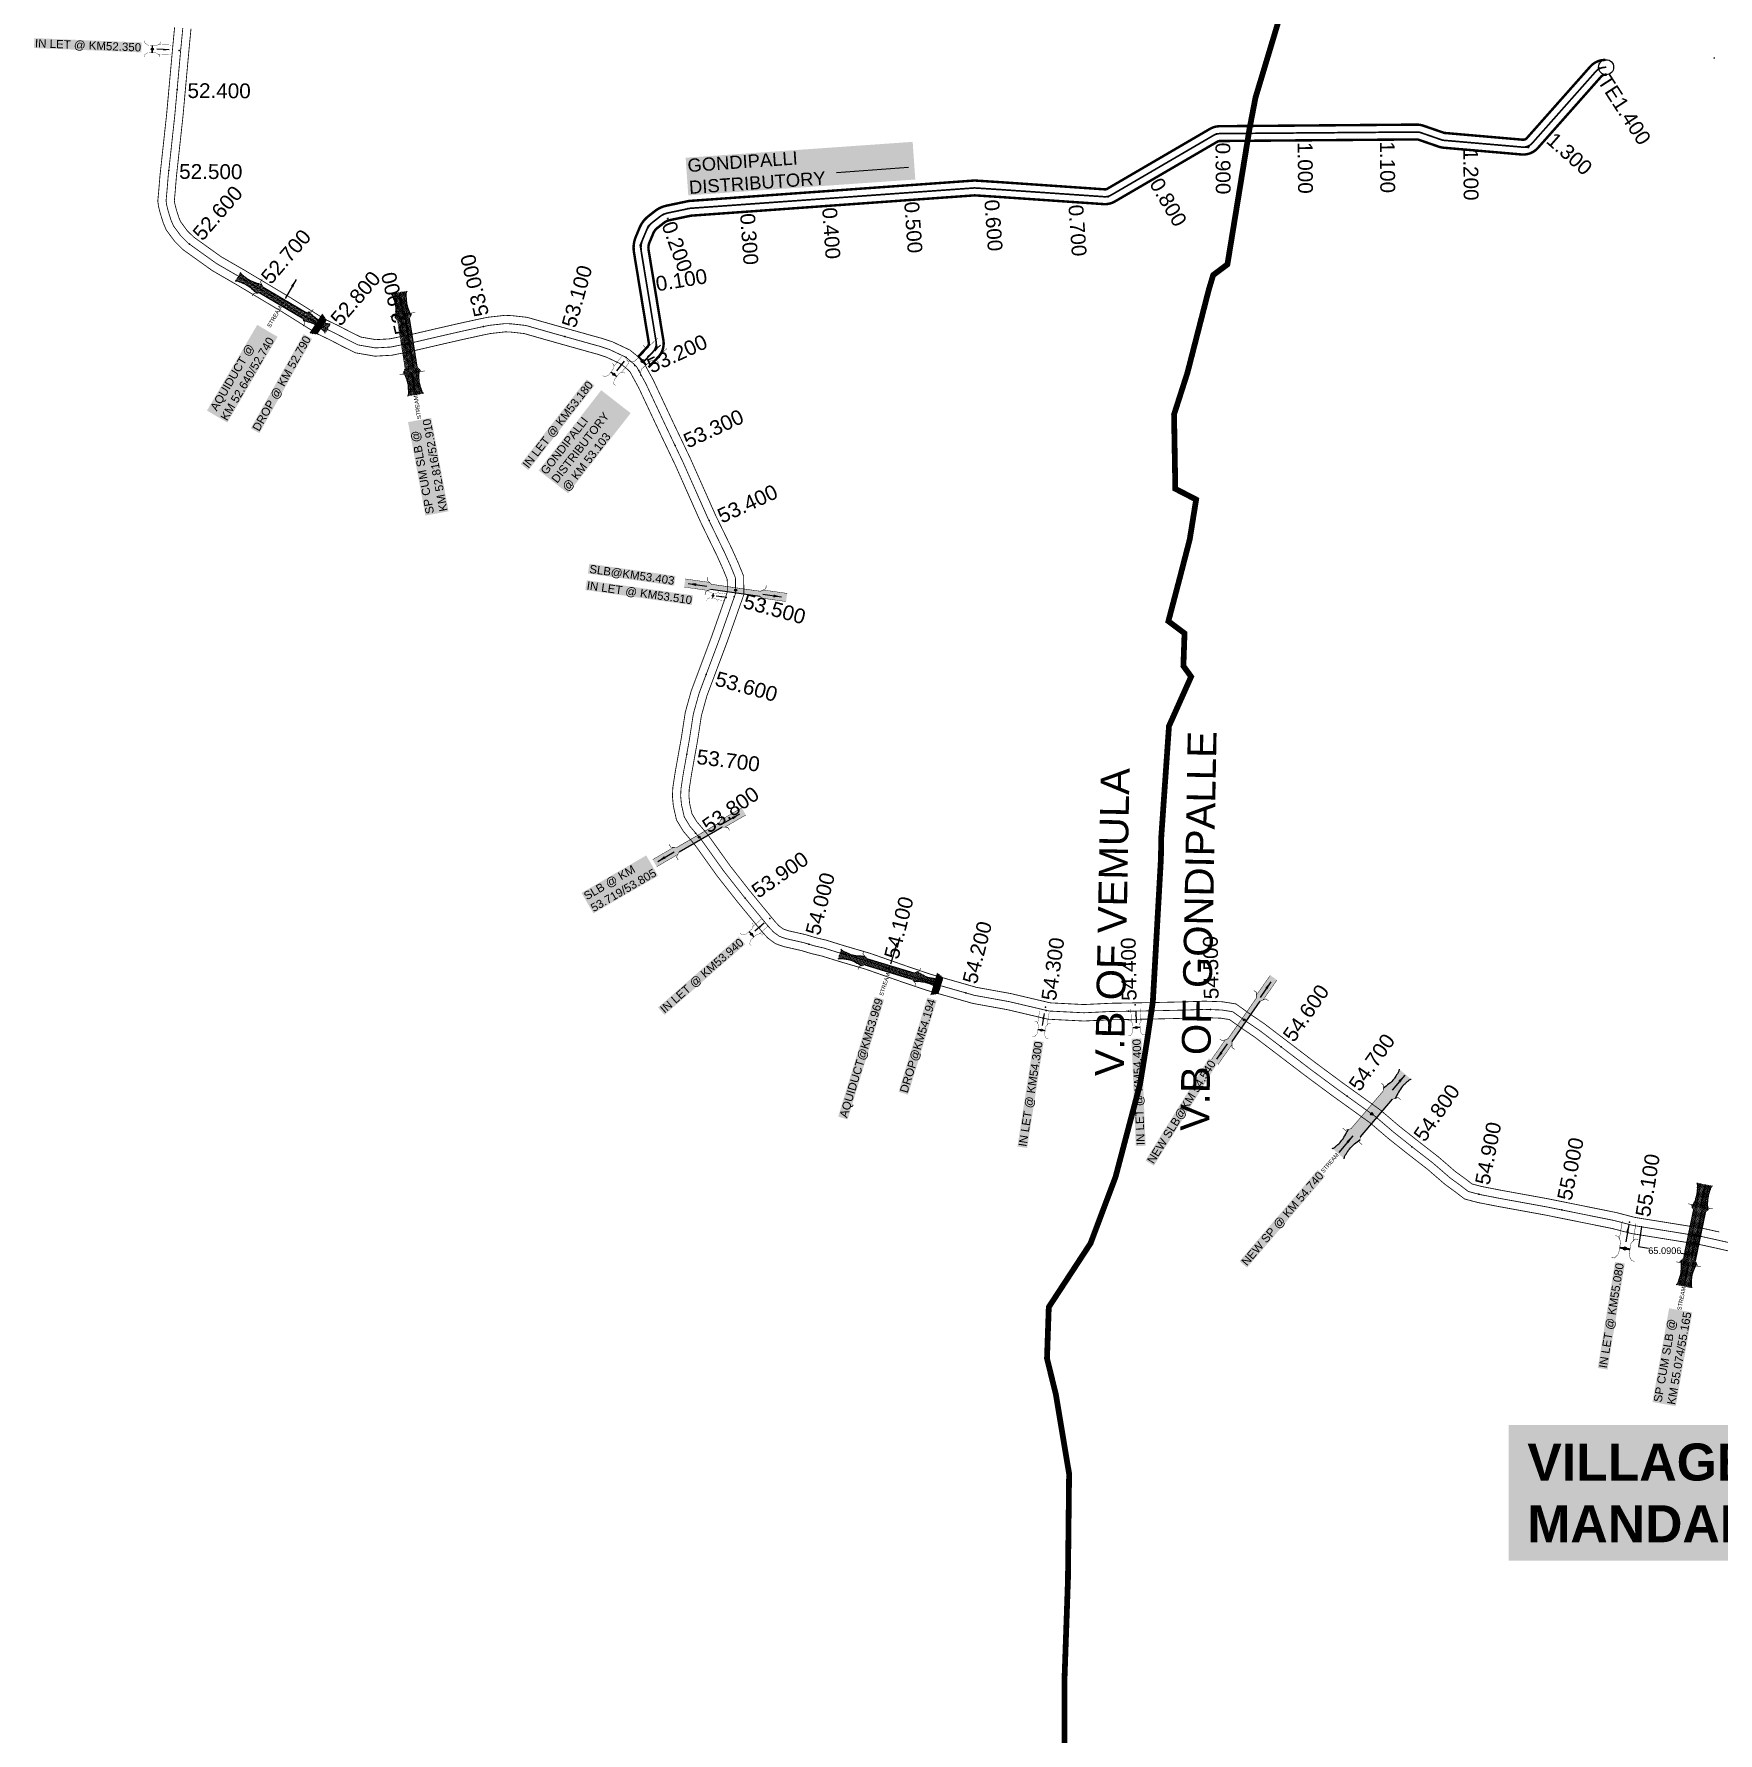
# Model space of a CAD drawing. Header units: inches. Extents: x 174104 to 230935, y 1583276 to 1631460.
# Drawn here: x 211073 to 213120, y 1589828 to 1591893 of the extents above; entities that cross this region are included whole.
import ezdxf
from ezdxf.enums import TextEntityAlignment as Align

# ---------------------------------------------------------------- set-up
doc = ezdxf.new("R2010")
doc.units = ezdxf.units.IN
doc.header["$LTSCALE"] = 15
doc.header["$MEASUREMENT"] = 0
doc.linetypes.add('ACAD_ISO02W100', pattern=[15, 12, -3])
doc.linetypes.add('HIDDEN2', pattern=[0.1875, 0.125, -0.0625])
for name, color, linetype in [('BLOCK', 72, 'Continuous'), ('CANAL1', 7, 'Continuous'), ('CSMark', 72, 'Continuous'), ('PAPER SIZE', 5, 'Continuous'), ('STRUCTURE', 5, 'Continuous'), ('TEXT', 1, 'Continuous'), ('text2', 7, 'Continuous'), ('VB', 72, 'Continuous'), ('VILLAGE BOUNDRY', 5, 'Continuous')]:
    doc.layers.add(name, color=color, linetype=linetype)
doc.styles.add('FONT1', font='Arial')
doc.styles.get("Standard").update_dxf_attribs({"font": 'arial.ttf'})
doc.dimstyles.get("Standard").update_dxf_attribs({"dimtxt": 0.18, "dimasz": 0.18, "dimexe": 0.18, "dimexo": 0.0625, "dimgap": 0.09, "dimtad": 0, "dimtih": 1, "dimtoh": 1, "dimdec": 4, "dimzin": 0, "dimdsep": 46, "dimtxsty": 'Standard', "dimcen": 0.09, "dimadec": 0, "dimazin": 0, "dimtfac": 1, "dimtdec": 4, "dimtofl": 0, "dimtmove": 0, "dimatfit": 3, "dimfxl": 1, "dimtolj": 1, "dimtzin": 0, "dimarcsym": 0})

# ---------------------------------------------------------------- blocks, each defined once
blk = doc.blocks.new('DROP')
h = blk.add_hatch()
h.set_pattern_fill('ANSI31', color=1, scale=10, angle=45)
h.set_pattern_definition([(90, (-324.4107, -25.7687), (-1.25, 0), [])])
h.paths.add_polyline_path([(-9.9, -4.3), (-13.8, 4.1), (13.8, 4.1), (10.2, -4.3)])
at = {"layer": 'STRUCTURE', "color": 5, "const_width": 0.49}
blk.add_lwpolyline([(-9.9, -4.3), (-13.8, 4.1), (13.8, 4.1), (10.2, -4.3), (-9.9, -4.3)], dxfattribs=at)
at = {"layer": 'STRUCTURE', "color": 5}
blk.add_circle((0, 0), 1.33, dxfattribs=at)
blk = doc.blocks.new('*D16')
at = {"layer": 'Defpoints', "color": 0, "linetype": 'Continuous', "transparency": 16777216}
for p in [(213026.7, 1590443.2), (213090.9, 1590432.8), (213087.1, 1590408.9)]:
    blk.add_point(p, dxfattribs=at)
at = {"layer": 'text2', "color": 0, "linetype": 'Continuous', "lineweight": -2, "transparency": 16777216}
for p, q in [((213026.7, 1590443.1), (213022.8, 1590419.1)), ((213090.9, 1590432.8), (213087.1, 1590408.7)), ((213023, 1590419.2), (213035.1, 1590417.3)), ((213086.9, 1590408.9), (213074.8, 1590410.9))]:
    blk.add_line(p, q, dxfattribs=at)
at = {"layer": 'text2', "color": 0, "linetype": 'Continuous', "transparency": 16777216}
for points in [[(213023, 1590419.2), (213023, 1590419.2), (213022.8, 1590419.2)], [(213086.9, 1590409), (213086.9, 1590408.9), (213087.1, 1590408.9)]]:
    blk.add_solid(points, dxfattribs=at)
at = {"layer": 'text2', "color": 0, "linetype": 'Continuous', "transparency": 16777216, "insert": (213055, 1590414.1), "char_height": 8, "attachment_point": 5}
blk.add_mtext('\\A1;65.0906', dxfattribs=at)
blk = doc.blocks.new('CIRCLE-BOX')
for p, q in [((-0.5, 0), (0.5, 0)), ((0, 0.5), (0, -0.5))]:
    blk.add_line(p, q)
blk.add_circle((0, 0), 0.2)
blk = doc.blocks.new('OT')
at = {"layer": 'STRUCTURE', "color": 190}
for points, const_width in [([(769775.2, 1706601.8), (769775.2, 1706597.8), (769769.2, 1706593.8), (769761.8, 1706593.8), (769754.4, 1706593.8), (769748.4, 1706597.8), (769748.4, 1706601.8)], 0.5), ([(769751.4, 1706595.8), (769729.4, 1706595.8)], 0.5), ([(769751.4, 1706579), (769729.4, 1706579)], 0.5), ([(769748.4, 1706573), (769748.4, 1706577), (769754.4, 1706581), (769761.8, 1706581), (769761.8, 1706581), (769761.8, 1706581), (769769.2, 1706581), (769775.2, 1706577), (769775.2, 1706573)], 0.5), ([(769761.8, 1706593.8), (769761.8, 1706581)], 2.5)]:
    blk.add_lwpolyline(points, dxfattribs=dict(at, const_width=const_width))
at = {"layer": 'STRUCTURE', "color": 0}
blk.add_circle((769761.8, 1706587.4), 1.87, dxfattribs=at)
blk.add_leader([(769732.6, 1706587.4), (769753.8, 1706587.4)], dimstyle='Standard', override={"dimasz": 10, "dimgap": 0.09, "dimtad": 0}, dxfattribs=at)
blk = doc.blocks.new('AQUEDUCT')
at = {"layer": 'STRUCTURE'}
h = blk.add_hatch(dxfattribs=at)
h.set_pattern_fill('DASH', color=256, scale=8, angle=-90, style=0)
h.set_pattern_definition([(270, (-1706662.7411, 769762.6106), (1, -1), [1, -1])])
edge = h.paths.add_edge_path()
edge.add_spline(control_points=[(6.5, -63.1), (6.2, -62.6), (5.2, -61.2), (4.6, -58.3), (4.1, -54.4), (3.3, -48.8), (4.1, -41.4), (5.4, -35.8), (6, -33)], knot_values=[0, 0, 0, 0, 1.613557, 5.24513, 8.624976, 13.470124, 22.190216, 30.746377, 30.746377, 30.746377, 30.746377], degree=3, periodic=0)
edge.add_line((6, -33), (4, -30))
edge.add_line((4, -30), (4, 30))
edge.add_line((4, 30), (6, 33))
edge.add_spline(control_points=[(6, 33), (5.3, 35.8), (3.9, 41.3), (2.8, 48.7), (3.5, 54.4), (3.9, 58.3), (4.4, 61.2), (5.4, 62.6), (5.7, 63.1)], knot_values=[0, 0, 0, 0, 8.556161, 17.276253, 22.121402, 25.501247, 29.13282, 30.746377, 30.746377, 30.746377, 30.746377], degree=3, periodic=0)
edge.add_line((5.7, 63.1), (-6.5, 63.1))
edge.add_spline(control_points=[(-6.5, 63.1), (-6.2, 62.6), (-5.2, 61.2), (-4.6, 58.3), (-4.1, 54.4), (-3.3, 48.8), (-4.1, 41.4), (-5.4, 35.8), (-6, 33)], knot_values=[0, 0, 0, 0, 1.613557, 5.24513, 8.624976, 13.470124, 22.190216, 30.746377, 30.746377, 30.746377, 30.746377], degree=3, periodic=0)
edge.add_line((-6, 33), (-4, 30))
edge.add_line((-4, 30), (-4, -30))
edge.add_line((-4, -30), (-6, -33))
edge.add_spline(control_points=[(-6, -33), (-5.3, -35.8), (-3.9, -41.3), (-2.8, -48.7), (-3.5, -54.4), (-3.9, -58.3), (-4.4, -61.2), (-5.4, -62.6), (-5.7, -63.1)], knot_values=[0, 0, 0, 0, 8.556161, 17.276253, 22.121402, 25.501247, 29.13282, 30.746377, 30.746377, 30.746377, 30.746377], degree=3, periodic=0)
edge.add_line((-5.7, -63.1), (6.5, -63.1))
blk.add_circle((0, 0), 0.938)
at = {"layer": 'STRUCTURE', "const_width": 0.628}
for points in [[(-12, 36), (-8, 36), (-4, 30), (-4, -30), (-8, -36), (-12, -36)], [(12, 36), (8, 36), (4, 30), (4, -30), (8, -36), (12, -36)]]:
    blk.add_lwpolyline(points, dxfattribs=at)
at = {"layer": 'STRUCTURE', "color": 3}
for points in [[(-4, 30), (-4, -30)], [(-4, 30), (-4, -30)], [(4, 30), (4, -30)]]:
    blk.add_lwpolyline(points, dxfattribs=at)
at = {"layer": 'STRUCTURE'}
for points in [[(-6.5, 63.1), (-5.7, 61.7), (-4.7, 58.2), (-4.2, 54.9), (-3.6, 50.1), (-4.3, 41.4), (-6, 33)], [(5.7, 63.1), (4.8, 61.7), (3.9, 58.2), (3.5, 54.8), (3.1, 50), (4, 41.3), (6, 33)], [(-5.7, -63.1), (-4.8, -61.7), (-3.9, -58.2), (-3.5, -54.8), (-3.1, -50), (-4, -41.3), (-6, -33)], [(6.5, -63.1), (5.7, -61.7), (4.7, -58.2), (4.2, -54.9), (3.6, -50.1), (4.3, -41.4), (6, -33)]]:
    blk.add_spline(points, degree=3, dxfattribs=at)
at = {"layer": 'STRUCTURE', "color": 0}
blk.add_text('STREAM', height=5, dxfattribs=at).set_placement((-19.7, -0.1), align=Align.MIDDLE_CENTER)
for points in [[(32.5, 0.1), (5.8, 0)], [(0.4, -62), (0.1, -38.2)]]:
    blk.add_leader(points, dimstyle='Standard', override={"dimasz": 10, "dimgap": 0.09, "dimtad": 0}, dxfattribs=at)
blk = doc.blocks.new('SLB')
at = {"layer": 'STRUCTURE'}
h = blk.add_hatch(dxfattribs=at)
h.set_pattern_fill('DOTS', color=6, scale=20, angle=320.3722, style=0)
h.set_pattern_definition([(320.372247934, (-159.4327, -72.9564), (1.2786241598, 0.5641323054), [0, -1.25])])
h.paths.add_polyline_path([(769699.5, 1706871.1), (769699.5, 1706861.1), (769729.1, 1706861.1), (769732.1, 1706863.1), (769792.1, 1706863.1), (769795.1, 1706861.1), (769824.7, 1706861.1), (769824.7, 1706871.1), (769795.1, 1706871.1), (769792.1, 1706869.1), (769732.1, 1706869.1), (769729.1, 1706871.1)])
at = {"layer": 'STRUCTURE', "color": 6, "linetype": 'ACAD_ISO02W100', "ltscale": 0.5, "const_width": 0.5}
for points in [[(769699.5, 1706871.1), (769729.1, 1706871.1)], [(769795.1, 1706871.1), (769824.7, 1706871.1)], [(769699.5, 1706861.1), (769729.1, 1706861.1)], [(769795.1, 1706861.1), (769824.7, 1706861.1)]]:
    blk.add_lwpolyline(points, dxfattribs=at)
at = {"layer": 'STRUCTURE', "color": 6, "const_width": 0.628}
for points in [[(769726.1, 1706877.1), (769726.1, 1706873.1), (769732.1, 1706869.1), (769792.1, 1706869.1), (769798.1, 1706873.1), (769798.1, 1706877.1)], [(769726.1, 1706855.1), (769726.1, 1706859.1), (769732.1, 1706863.1), (769792.1, 1706863.1), (769798.1, 1706859.1), (769798.1, 1706855.1)]]:
    blk.add_lwpolyline(points, dxfattribs=at)
at = {"layer": 'STRUCTURE', "color": 6}
blk.add_lwpolyline([(769732.1, 1706863.1), (769792.1, 1706863.1)], dxfattribs=at)
blk.add_lwpolyline([(769732.1, 1706863.1), (769792.1, 1706863.1)], dxfattribs=at)
at = {"layer": 'STRUCTURE', "color": 0}
blk.add_circle((769762.1, 1706866.1), 1.24, dxfattribs=at)
for points in [[(769703.8, 1706866), (769726.7, 1706866)], [(769818.6, 1706865.8), (769795.7, 1706865.8)]]:
    blk.add_leader(points, dimstyle='Standard', override={"dimasz": 10, "dimgap": 0.09, "dimtad": 0}, dxfattribs=at)
blk = doc.blocks.new('SP')
at = {"layer": 'STRUCTURE'}
h = blk.add_hatch(dxfattribs=at)
h.set_pattern_fill('DASH', color=256, scale=8, style=0)
edge = h.paths.add_edge_path()
edge.add_spline(control_points=[(769825.7, 1706742.1), (769825.3, 1706741.8), (769823.8, 1706740.8), (769820.9, 1706740.3), (769817, 1706739.7), (769811.4, 1706738.9), (769804, 1706739.7), (769798.4, 1706741), (769795.6, 1706741.6)], knot_values=[0, 0, 0, 0, 1.613557, 5.24513, 8.624976, 13.470124, 22.190216, 30.746377, 30.746377, 30.746377, 30.746377], degree=3, periodic=0)
edge.add_line((769795.6, 1706741.6), (769792.6, 1706739.6))
edge.add_line((769792.6, 1706739.6), (769732.6, 1706739.6))
edge.add_line((769732.6, 1706739.6), (769729.6, 1706741.6))
edge.add_spline(control_points=[(769729.6, 1706741.6), (769726.9, 1706740.9), (769721.3, 1706739.5), (769713.9, 1706738.5), (769708.3, 1706739.1), (769704.4, 1706739.6), (769701.5, 1706740), (769700, 1706741), (769699.5, 1706741.3)], knot_values=[0, 0, 0, 0, 8.556161, 17.276253, 22.121402, 25.501247, 29.13282, 30.746377, 30.746377, 30.746377, 30.746377], degree=3, periodic=0)
edge.add_line((769699.5, 1706741.3), (769699.5, 1706722.1))
edge.add_spline(control_points=[(769699.5, 1706722.1), (769700, 1706722.4), (769701.4, 1706723.4), (769704.3, 1706724), (769708.2, 1706724.5), (769713.8, 1706725.3), (769721.2, 1706724.5), (769726.8, 1706723.3), (769729.6, 1706722.6)], knot_values=[0, 0, 0, 0, 1.613557, 5.24513, 8.624976, 13.470124, 22.190216, 30.746377, 30.746377, 30.746377, 30.746377], degree=3, periodic=0)
edge.add_line((769729.6, 1706722.6), (769732.6, 1706724.6))
edge.add_line((769732.6, 1706724.6), (769792.6, 1706724.6))
edge.add_line((769792.6, 1706724.6), (769795.6, 1706722.6))
edge.add_spline(control_points=[(769795.6, 1706722.6), (769798.4, 1706723.3), (769803.9, 1706724.8), (769811.3, 1706725.8), (769817, 1706725.1), (769820.9, 1706724.7), (769823.8, 1706724.2), (769825.2, 1706723.3), (769825.7, 1706723)], knot_values=[0, 0, 0, 0, 8.556161, 17.276253, 22.121402, 25.501247, 29.13282, 30.746377, 30.746377, 30.746377, 30.746377], degree=3, periodic=0)
edge.add_line((769825.7, 1706723), (769825.7, 1706742.1))
h.paths.add_polyline_path([(769764.2, 1706732.1, -1), (769761.1, 1706732.1, -1)], flags=0)
h.paths.add_polyline_path([(769761.1, 1706732.1, 1), (769764.2, 1706732.1, 1)], flags=16)
at = {"layer": 'STRUCTURE', "const_width": 0.628}
for points in [[(769726.6, 1706747.6), (769726.6, 1706743.6), (769732.6, 1706739.6), (769792.6, 1706739.6), (769798.6, 1706743.6), (769798.6, 1706747.6)], [(769726.6, 1706716.6), (769726.6, 1706720.6), (769732.6, 1706724.6), (769792.6, 1706724.6), (769798.6, 1706720.6), (769798.6, 1706716.6)]]:
    blk.add_lwpolyline(points, dxfattribs=at)
at = {"layer": 'STRUCTURE', "color": 3}
blk.add_lwpolyline([(769732.6, 1706724.6), (769792.6, 1706724.6)], dxfattribs=at)
blk.add_lwpolyline([(769732.6, 1706724.6), (769792.6, 1706724.6)], dxfattribs=at)
at = {"layer": 'STRUCTURE', "color": 0}
blk.add_circle((769762.6, 1706732.1), 1.55, dxfattribs=at)
at = {"layer": 'STRUCTURE'}
for points in [[(769699.5, 1706741.3), (769700.9, 1706740.5), (769704.4, 1706739.6), (769707.8, 1706739.2), (769712.6, 1706738.8), (769721.3, 1706739.7), (769729.6, 1706741.6)], [(769699.5, 1706722.1), (769700.9, 1706723), (769704.4, 1706724), (769707.7, 1706724.5), (769712.5, 1706725), (769721.2, 1706724.4), (769729.6, 1706722.6)], [(769825.7, 1706742.1), (769824.3, 1706741.3), (769820.8, 1706740.3), (769817.5, 1706739.8), (769812.7, 1706739.2), (769804, 1706739.9), (769795.6, 1706741.6)], [(769825.7, 1706723), (769824.3, 1706723.8), (769820.8, 1706724.7), (769817.4, 1706725.1), (769812.6, 1706725.5), (769803.9, 1706724.6), (769795.6, 1706722.6)]]:
    blk.add_spline(points, degree=3, dxfattribs=at)
at = {"layer": 'STRUCTURE', "color": 0}
blk.add_text('STREAM', height=5, dxfattribs=at).set_placement((769684.3, 1706732.1), align=Align.MIDDLE_CENTER)
for points in [[(769727.4, 1706732.1), (769700.8, 1706732.1)], [(769824.4, 1706732.1), (769800.5, 1706732.1)]]:
    blk.add_leader(points, dimstyle='Standard', override={"dimasz": 10, "dimgap": 0.09, "dimtad": 0}, dxfattribs=at)

msp = doc.modelspace()

# ---------------------------------------------------------------- linework, layer by layer
at = {"layer": 'CANAL1', "color": 1, "ltscale": 4, "const_width": 1}
for points in [[(211243.55951, 1591901.31303), (211241.21219, 1591876.88783), (211233.8357, 1591795.35376), (211225.76484, 1591720.94491), (211224.33036, 1591703.31829), (211223.10703, 1591690.06885), (211224.02085, 1591683.49849), (211226.17463, 1591674.98269), (211229.81907, 1591663.31108), (211233.37297, 1591654.92678), (211243.68633, 1591640.96089), (211253.67756, 1591631.03831), (211289.28785, 1591605.54646), (211318.4253, 1591588.70672), (211374.23054, 1591555.38174), (211416.54846, 1591528.90012), (211433.31817, 1591520.83861), (211447.53041, 1591513.42951), (211463.45853, 1591505.56025), (211486.97912, 1591501.49043), (211507.48789, 1591502.62455), (211535.4411, 1591508.31875), (211567.23378, 1591515.71312), (211593.45383, 1591521.71747), (211618.71957, 1591527.24538), (211627.67855, 1591529.06799), (211637.83165, 1591530.18664), (211645.69875, 1591531.07505), (211652.12971, 1591530.80159), (211668.36467, 1591528.9917), (211682.89977, 1591524.8319), (211712.82297, 1591516.36377), (211746.95889, 1591506.78757), (211756.59752, 1591504.14602), (211768.16772, 1591500.39918), (211783.00059, 1591493.42614), (211786.34249, 1591491.85269), (211794.28084, 1591485.2831), (211797.05118, 1591482.61162), (211807.53814, 1591463.37429), (211831.73582, 1591411.84971), (211852.26849, 1591368.83267), (211882.86523, 1591299.95151), (211902.88117, 1591258.78812), (211910.4111, 1591242.02141), (211915.25897, 1591230.14798), (211915.51827, 1591215.19118), (211896.38149, 1591160.95402), (211871.52353, 1591094.68386), (211864.3045, 1591068.75171), (211859.55697, 1591037.8532), (211852.12771, 1590996.42735), (211849.19145, 1590977.42382), (211848.63669, 1590966.92065), (211849.75762, 1590954.7629), (211853.64175, 1590937.6592), (211862.04114, 1590923.83599), (211875.69203, 1590907.84835), (211902.91897, 1590869.77782), (211927.14559, 1590838.93524), (211958.38214, 1590800.96234), (211964.98525, 1590793.88839), (211973.80193, 1590787.42018), (211983.9041, 1590783.84013), (212005.15013, 1590779.04405), (212018.24891, 1590775.12589), (212030.51798, 1590772.28569), (212050.72579, 1590765.95132), (212083.06262, 1590756.48761), (212125.37727, 1590741.67579), (212157.00297, 1590730.92136), (212213.48188, 1590714.79929), (212255.80753, 1590707.13297), (212305.23341, 1590695.52706), (212348.95098, 1590693.32791), (212382.19746, 1590694.92695), (212433.11582, 1590695.76387), (212475.53898, 1590696.72837), (212495.17585, 1590697.48421), (212515.37303, 1590696.77088), (212525.87314, 1590695.09977), (212539.83413, 1590685.09047), (212556.37037, 1590673.86314), (212618.80899, 1590626.25571), (212651.09135, 1590602.34349), (212696.83016, 1590569.45002), (212719.10298, 1590550.37419), (212743.01325, 1590531.3871), (212766.86853, 1590512.8865), (212787.73897, 1590494.79007), (212800.05212, 1590485.85378), (212811.58346, 1590476.99561), (212827.41949, 1590472.78814), (212852.03999, 1590467.98659), (212909.59372, 1590457.52928), (212991.47041, 1590441.02055), (213014.5128, 1590434.99221), (213096.73474, 1590421.78658), (213116.96613, 1590417.34629), (213151.73961, 1590409.41421)], [(211263.50249, 1591899.76097), (211261.12581, 1591875.03017), (211253.7383, 1591793.37424), (211245.67716, 1591719.05509), (211244.25564, 1591701.58771), (211243.23497, 1591690.53315), (211243.67915, 1591687.33951), (211245.42937, 1591680.41931), (211248.61693, 1591670.21092), (211250.86503, 1591664.90722), (211258.86567, 1591654.07311), (211266.62844, 1591646.36369), (211300.13815, 1591622.37554), (211328.5567, 1591605.95128), (211384.66346, 1591572.44626), (211426.21554, 1591546.44388), (211442.27583, 1591538.72339), (211456.58359, 1591531.26449), (211469.72147, 1591524.77375), (211488.14688, 1591521.58557), (211504.92611, 1591522.51345), (211531.1789, 1591527.86125), (211562.73622, 1591535.20088), (211589.08417, 1591541.23453), (211614.58843, 1591546.81462), (211624.58345, 1591548.84801), (211635.61435, 1591550.06336), (211644.99725, 1591551.12295), (211653.66429, 1591550.75441), (211672.25133, 1591548.6823), (211688.37423, 1591544.0681), (211718.24703, 1591535.61423), (211752.30311, 1591526.06043), (211762.32448, 1591523.31398), (211775.53228, 1591519.03682), (211791.50941, 1591511.52586), (211797.14751, 1591508.87131), (211807.61716, 1591500.2069), (211813.14282, 1591494.87838), (211825.38586, 1591472.41971), (211849.81218, 1591420.40829), (211870.43551, 1591377.20133), (211901.00277, 1591308.38649), (211921.00083, 1591267.25988), (211928.7969, 1591249.90059), (211935.19103, 1591234.24002), (211935.57773, 1591211.93482), (211915.17651, 1591154.11398), (211890.55647, 1591088.47814), (211883.8915, 1591064.53629), (211879.28703, 1591034.5688), (211871.85629, 1590993.13465), (211869.11055, 1590975.36418), (211868.68531, 1590967.31335), (211869.55238, 1590957.9091), (211872.42425, 1590945.2628), (211878.29686, 1590935.59801), (211891.45997, 1590920.18165), (211918.92503, 1590881.77818), (211942.73441, 1590851.46676), (211973.42986, 1590814.15166), (211978.32675, 1590808.90561), (211983.25807, 1590805.28782), (211989.4659, 1590803.08787), (212010.22387, 1590798.40195), (212023.37509, 1590794.46811), (212035.77202, 1590791.59831), (212056.52621, 1590785.09268), (212089.17938, 1590775.53639), (212131.90073, 1590760.58221), (212162.97103, 1590750.01664), (212218.02012, 1590734.30271), (212259.87847, 1590726.72103), (212308.04459, 1590715.41094), (212348.97302, 1590713.35209), (212381.55254, 1590714.91905), (212432.72418, 1590715.76013), (212474.92702, 1590716.71963), (212495.14415, 1590717.49779), (212517.30497, 1590716.71512), (212533.68486, 1590714.10823), (212551.27987, 1590701.49353), (212568.05963, 1590690.10086), (212630.82501, 1590642.24429), (212662.88265, 1590618.49851), (212709.19584, 1590585.19198), (212731.83102, 1590565.80581), (212755.36075, 1590547.1209), (212779.55747, 1590528.3555), (212800.18703, 1590510.46793), (212812.01988, 1590501.88022), (212820.59054, 1590495.29639), (212831.90651, 1590492.28986), (212855.74201, 1590487.64141), (212913.35828, 1590477.17272), (212995.98159, 1590460.51345), (213018.6392, 1590454.58579), (213100.46726, 1590441.44342), (213121.33387, 1590436.86371)]]:
    msp.add_lwpolyline(points, dxfattribs=at)
at = {"layer": 'CANAL1', "color": 1, "linetype": 'HIDDEN2', "ltscale": 4, "const_width": 1}
msp.add_lwpolyline([(211253.531, 1591900.537), (211251.169, 1591875.959), (211246.59473, 1591825.39855), (211243.787, 1591794.364), (211235.721, 1591720), (211234.293, 1591702.453), (211233.171, 1591690.301), (211233.85, 1591685.419), (211235.802, 1591677.701), (211239.218, 1591666.761), (211242.119, 1591659.917), (211251.276, 1591647.517), (211260.153, 1591638.701), (211294.713, 1591613.961), (211323.491, 1591597.329), (211379.447, 1591563.914), (211421.382, 1591537.672), (211437.797, 1591529.781), (211452.057, 1591522.347), (211466.59, 1591515.167), (211487.563, 1591511.538), (211506.207, 1591512.569), (211533.31, 1591518.09), (211564.985, 1591525.457), (211591.269, 1591531.476), (211616.654, 1591537.03), (211618.93393, 1591537.49383), (211626.131, 1591538.958), (211636.723, 1591540.125), (211645.348, 1591541.099), (211652.897, 1591540.778), (211670.308, 1591538.837), (211685.637, 1591534.45), (211715.535, 1591525.989), (211749.631, 1591516.424), (211759.461, 1591513.73), (211771.85, 1591509.718), (211787.255, 1591502.476), (211791.745, 1591500.362), (211800.949, 1591492.745), (211805.097, 1591488.745), (211816.462, 1591467.897), (211840.774, 1591416.129), (211851.79545, 1591393.03848), (211861.352, 1591373.017), (211891.934, 1591304.169), (211911.941, 1591263.024), (211919.604, 1591245.961), (211925.225, 1591232.194), (211925.548, 1591213.563), (211905.779, 1591157.534), (211881.04, 1591091.581), (211874.098, 1591066.644), (211869.422, 1591036.211), (211861.992, 1590994.781), (211859.151, 1590976.394), (211858.661, 1590967.117), (211859.655, 1590956.336), (211863.033, 1590941.461), (211870.169, 1590929.717), (211883.576, 1590914.015), (211910.922, 1590875.778), (211934.94, 1590845.201), (211936.90666, 1590842.81021), (211965.906, 1590807.557), (211971.656, 1590801.397), (211978.53, 1590796.354), (211986.685, 1590793.464), (212007.687, 1590788.723), (212020.812, 1590784.797), (212033.145, 1590781.942), (212053.626, 1590775.522), (212086.121, 1590766.012), (212128.639, 1590751.129), (212159.987, 1590740.469), (212215.751, 1590724.551), (212257.843, 1590716.927), (212306.639, 1590705.469), (212348.962, 1590703.34), (212381.875, 1590704.923), (212432.92, 1590705.762), (212475.233, 1590706.724), (212495.16, 1590707.491), (212516.339, 1590706.743), (212529.779, 1590704.604), (212545.557, 1590693.292), (212562.215, 1590681.982), (212624.817, 1590634.25), (212656.987, 1590610.421), (212703.013, 1590577.321), (212725.467, 1590558.09), (212747.50057, 1590540.59319), (212749.187, 1590539.254), (212773.213, 1590520.621), (212793.963, 1590502.629), (212806.036, 1590493.867), (212816.087, 1590486.146), (212829.663, 1590482.539), (212853.891, 1590477.814), (212911.476, 1590467.351), (212993.726, 1590450.767), (213016.576, 1590444.789), (213098.601, 1590431.615), (213119.15, 1590427.105), (213153.853, 1590419.189)], dxfattribs=at)
at = {"layer": 'CANAL1', "color": 200, "linetype": 'ByBlock', "ltscale": 40, "const_width": 3, "elevation": 89.783}
for points in [[(211806.45688, 1591500.17961), (211818.35842, 1591512.78124, 0.2339650027), (211819.9173, 1591517.87163), (211802.31853, 1591625.22416), (211801.89165, 1591627.84301, -0.1400064758), (211804.06468, 1591646.39097), (211808.82031, 1591657.80322, -0.1290844988), (211819.29222, 1591671.53328), (211827.52324, 1591677.95402, -0.1143712903), (211841.44886, 1591684.42024), (211868.71973, 1591690.14625), (212215.96805, 1591715.02077), (212247.59816, 1591712.98012), (212374.01503, 1591704.29499, 0.1502835412), (212377.4495, 1591705.09821), (212502.01879, 1591777.76363, -0.1307232176), (212513.91658, 1591781.03214), (212753.3506, 1591782.97876, -0.085252988), (212761.36949, 1591781.6685), (212786.18275, 1591773.11221, 0.0615114203), (212787.6214, 1591772.80679), (212882.26214, 1591764.61672, 0.2372463221), (212887.26899, 1591766.61395), (212964.29148, 1591853.48814, -0.1923016701), (212980.20009, 1591861.47872), (212982.86458, 1591861.70711)], [(211819.54312, 1591487.82039), (211831.44465, 1591500.42201, 0.2339650027), (211837.6802, 1591520.78358), (211820.08143, 1591628.13611), (211819.65719, 1591630.73879, -0.1400064758), (211820.6798, 1591639.46724), (211825.43542, 1591650.87949, -0.1290844988), (211830.36338, 1591657.3407), (211838.5944, 1591663.76144, -0.1143712903), (211845.14763, 1591666.80436), (211871.22364, 1591672.27949), (212216.03195, 1591696.97923), (212246.40184, 1591695.01988), (212372.7813, 1591686.33732, 0.1502835412), (212386.51918, 1591689.55019), (212511.08847, 1591762.21561, -0.1307232176), (212514.06291, 1591763.03273), (212753.49694, 1591764.97935, -0.085252988), (212755.50166, 1591764.65179), (212780.31492, 1591756.09549, 0.0615114203), (212786.06951, 1591754.87381), (212880.71025, 1591746.68375, 0.2372463221), (212900.73767, 1591754.67264), (212977.76015, 1591841.54684, -0.19230167), (212981.73731, 1591843.54448), (212984.4018, 1591843.77287)]]:
    msp.add_lwpolyline(points, format="xyb", dxfattribs=at)
at = {"layer": 'CANAL1', "color": 1, "linetype": 'HIDDEN2', "ltscale": 5, "const_width": 2, "elevation": 89.783}
msp.add_lwpolyline([(211813, 1591494), (211824.90154, 1591506.60163, 0.2339650027), (211828.79875, 1591519.3276), (211811.19998, 1591626.68013), (211810.77442, 1591629.2909, -0.1400064758), (211812.37224, 1591642.92911), (211817.12787, 1591654.34135, -0.1290844988), (211824.8278, 1591664.43699), (211833.05882, 1591670.85773, -0.1143712903), (211843.29824, 1591675.6123), (211869.97169, 1591681.21287), (212216, 1591706), (212247, 1591704), (212373.39816, 1591695.31616, 0.1502835412), (212381.98434, 1591697.3242), (212506.55363, 1591769.98962, -0.1307232176), (212513.98975, 1591772.03244), (212753.42377, 1591773.97906, -0.085252988), (212758.43558, 1591773.16015), (212783.24884, 1591764.60385, 0.0615114203), (212786.84545, 1591763.8403), (212881.48619, 1591755.65023, 0.2372463221), (212894.00333, 1591760.64329), (212971.02581, 1591847.51749, -0.1923016701), (212980.9687, 1591852.5116), (212983.63319, 1591852.73999)], format="xyb", dxfattribs=at)
at = {"layer": 'CSMark', "linetype": 'Continuous'}
for p in [(212974.09813, 1591850.15814, 89.783), (212517.60357, 1591772.06182, 89.783), (212617.60027, 1591772.8748, 89.783), (212617.60027, 1591772.8748, 89.783), (212717.59696, 1591773.68778, 89.783), (212907.38107, 1591775.73213, 89.783), (212815.87303, 1591761.3283, 89.783), (212430.03415, 1591725.35325, 89.783), (212038.79211, 1591693.30602, 89.783), (212138.53652, 1591700.45104, 89.783), (212238.29169, 1591704.56183, 89.783), (212338.05894, 1591697.74404, 89.783), (211839.94197, 1591674.6588, 89.783), (211939.04769, 1591686.16101, 89.783), (211817.65622, 1591587.29706, 89.783)]:
    msp.add_point(p, dxfattribs=at)
at = {"layer": 'text2', "color": 0, "linetype": 'Continuous', "elevation": 89.783}
msp.add_lwpolyline([(211813, 1591494), (211830, 1591512), (211811.19998, 1591626.68013), (211809.62572, 1591636.33818), (211819.65256, 1591660.39996), (211837.62754, 1591674.42163), (211869.97169, 1591681.21287), (212216, 1591706), (212247, 1591704), (212378, 1591695), (212510, 1591772), (212756, 1591774), (212785, 1591764), (212889, 1591755), (212975, 1591852), (212983.63319, 1591852.73999)], dxfattribs=at)
at = {"layer": 'text2', "linetype": 'Continuous'}
msp.add_circle((212983.63319, 1591852.73999, 89.783), 9.11576, dxfattribs=at)
at = {"layer": 'text2'}
for p in [(211249, 1591873, 84), (211246.59473, 1591825.39855), (211374.95379, 1591566.59719), (211418.98497, 1591539.17201), (211618.93393, 1591537.49383), (211526.46923, 1591516.69651), (211792.56533, 1591499.68312), (211803, 1591490, 91), (211851.79545, 1591393.03848), (211925.52588, 1591216.93641), (211914, 1591208, 94), (211876.8725, 1590921.866), (211881.30449, 1590916.67535), (211936.90666, 1590842.81021), (211967, 1590818, 98), (212112.25262, 1590756.86489), (212170.42515, 1590737.4894), (212302, 1590710, 101), (212411, 1590713, 102), (212698.69447, 1590580.42671), (212747.50057, 1590540.59319), (212929.91778, 1590463.6326), (213012, 1590449, 107), (213090.93886, 1590432.84561)]:
    msp.add_point(p, dxfattribs=at)
at = {"layer": 'text2', "color": 3, "linetype": 'Continuous'}
for p in [(211246.60691, 1591825.53318), (211236.51154, 1591727.28837), (211261.60087, 1591637.66453), (211344.67179, 1591584.68056), (211429.18467, 1591533.92111), (211618.9339, 1591537.49382), (211717.87842, 1591525.3316), (211522.69453, 1591515.92758), (211807.64222, 1591484.07604), (211851.79544, 1591393.0385), (211893.12442, 1591301.72087), (211923.88298, 1591208.84403), (211889.68257, 1591114.62167), (211866.0754, 1591017.55021), (211876.8725, 1590921.866), (212014.56517, 1590786.66558), (212110.1521, 1590757.60015), (212205.43584, 1590727.49549), (212303.0707, 1590706.30689), (212402.84117, 1590705.26761), (212502.7686, 1590707.22228), (212543.65567, 1590694.71372), (212588.63617, 1590661.83671), (212668.70186, 1590601.99616), (212828.90278, 1590482.74098), (213026.67187, 1590443.16751)]:
    msp.add_point(p, dxfattribs=at)
at = {"layer": 'VILLAGE BOUNDRY', "linetype": 'HIDDEN2', "ltscale": 20, "const_width": 7}
msp.add_lwpolyline([(212325.60193, 1589720.65785), (212325.17417, 1589890.98255), (212329.44224, 1590013.94602), (212330.84699, 1590143.16444), (212314.67682, 1590239.84684), (212303.97981, 1590283.15996), (212306.147, 1590345.59708), (212356.92373, 1590423.14133), (212387.2648, 1590503.72746), (212417.24298, 1590617.29605), (212425.92317, 1590671.48378), (212432.65755, 1590717.10613), (212442.42939, 1590890.23521), (212442.90256, 1590917.35812), (212452.25143, 1591051.79443), (212479.15507, 1591111.92088), (212469.77152, 1591124.8804), (212471.15038, 1591164.60569), (212451.52622, 1591179.32443), (212465.55176, 1591232.64836), (212477.48567, 1591278.83903), (212485.25278, 1591327.23305), (212459.9514, 1591340.27716), (212458.40531, 1591430.63929), (212474.7013, 1591481.39502), (212500.68698, 1591582.4995), (212505.98033, 1591600.0967), (212523.28774, 1591613.06563), (212550.12722, 1591777.84215), (212557.43255, 1591815.86791), (212604.79597, 1591973.32238)], dxfattribs=at)

# ---------------------------------------------------------------- block references
for name, p, rotation in [('AQUEDUCT', (211374.95379, 1591566.59719), 59.59448324100352), ('DROP', (211418.89254, 1591539.07485), 56.63637526121953), ('AQUEDUCT', (212112.25262, 1590756.86489), 73.0596237813535), ('DROP', (212170.49206, 1590737.37318), 73.50096587453818)]:
    msp.add_blockref(name, p, dxfattribs=dict(rotation=rotation))
at = {"layer": 'BLOCK'}
for p in [(212975, 1591852, 90.219), (213115, 1591864, 90.229), (212510, 1591772, 90.228), (212756, 1591774, 90.193), (212785, 1591764, 90.216), (212889, 1591755, 90.2), (212216, 1591706, 90.002), (212247, 1591704, 89.925), (212378, 1591695, 89.9), (211843, 1591669, 89.727), (211867, 1591681, 89.361), (211810, 1591634, 89.715), (211830, 1591512, 89.711), (211813, 1591494, 89.783)]:
    msp.add_blockref('CIRCLE-BOX', p, dxfattribs=at)
at = {"layer": 'STRUCTURE', "color": 0}
for p, xscale, yscale, zscale, rotation in [((798289.86279, 2763532.48281, 84), 0.7, 0.7, 0.7, 177.6641907897856), ((-399267.2534, 2750816.09066), 0.7, 0.7, 0.7, 232.0700123212813), ((693186.55898, 2372174.75681, 65.8), 0.4899999999999999, 0.4899999999999999, 0.4899999999999999, 172.6334297107388), ((-169446.42697, 2844584.24318, 98), 0.7, 0.7, 0.7, 221.1972406896826), ((-885963.6674, 2305706.69922, 101), 0.7, 0.7, 0.7, 261.2117134433467), ((-1002795.10827, 2081304.72453, 102), 0.7, 0.7, 0.7, 272.2923622697426)]:
    msp.add_blockref('OT', p, dxfattribs=dict(at, xscale=xscale, yscale=yscale, zscale=zscale, rotation=rotation))
for name, p, rotation in [('SP', (2017358.89855, 1097109.70404), 98.96468429095664), ('SLB', (2017491.12725, 1097131.07473), 98.96468429095664), ('OT', (-350886.59299, 3377088.90955), 221.7692579850476), ('SLB', (-789983.48102, 9412.95648), 351.924388554847), ('SLB', (403406.88228, -271673.84382), 30.14536174024887), ('SLB', (1171470.47083, -17529.41624), 55.08053215069462), ('SP', (1009546.69039, -103675.25304), 49.46480859079367), ('SP', (1730194.4614, 493224.59789), 78.40069121169267), ('SLB', (1730325.77107, 493198.16107), 78.40069121169267), ('OT', (-1347418.60316, 2624847.96092, 107), 260.7368642408149)]:
    msp.add_blockref(name, p, dxfattribs=dict(at, rotation=rotation))

# ---------------------------------------------------------------- texts
at = {"layer": 'CSMark', "color": 1}
for s, rotation, p in [('52.400', 359.72217393, (211259.2012, 1591824.32521)), ('52.500', 359.72217393, (211249.10583, 1591726.0804)), ('52.600', 49.20411751, (211270.70153, 1591646.45392)), ('52.700', 49.20411751, (211353.77245, 1591593.46995)), ('53.000', 103.45198864, (211617.11821, 1591550.01495)), ('53.100', 74.5333498, (211722.34391, 1591537.16945)), ('52.800', 49.20411751, (211438.28532, 1591542.7105)), ('52.900', 103.45198864, (211520.87881, 1591528.44871)), ('53.200', 24.86883551, (211819.55617, 1591488.33433)), ('53.300', 24.86883551, (211863.7094, 1591397.29677)), ('53.400', 24.86883551, (211905.03837, 1591305.97916)), ('53.500', 344.61477297, (211935.72717, 1591204.39537)), ('53.600', 344.61477297, (211901.52675, 1591110.17301)), ('53.700', 352.84413402, (211878.43439, 1591014.84268)), ('53.800', 35.06971113, (211887.84399, 1590928.16694)), ('53.900', 35.06971113, (211947.87815, 1590849.11116)), ('54.000', 75.68881097, (212018.79104, 1590798.59107)), ('54.100', 75.68881097, (212114.37797, 1590769.52565)), ('54.200', 75.68881097, (212209.66171, 1590739.42099)), ('54.300', 82.1902695, (212305.85899, 1590718.52476)), ('54.400', 90.94398634, (212403.90042, 1590717.89896)), ('54.500', 90.94398634, (212503.70775, 1590719.83946)), ('54.600', 55.17280493, (212596.77353, 1590671.52479)), ('54.700', 55.17280493, (212676.83922, 1590611.68423)), ('54.800', 55.17280493, (212755.63792, 1590550.28127)), ('54.900', 78.96456025, (212832.86676, 1590494.75157)), ('55.000', 78.6003403, (212932.67344, 1590475.93055)), ('55.100', 80.87567179, (213027.97902, 1590455.71904))]:
    msp.add_text(s, height=18, rotation=rotation, dxfattribs=at).set_placement(p, align=Align.MIDDLE_LEFT)
at = {"layer": 'CSMark', "color": 1, "linetype": 'Continuous', "style": 'FONT1'}
for s, rotation, p in [('TE1.400', 302.91802997, (212980.07596, 1591840.9242, 89.783)), ('1.300', 318.43986945, (212915.61192, 1591768.43467, 89.783)), ('0.900', 270.46580936, (212517.693, 1591761.06218, 89.783)), ('1.000', 270.46580869, (212617.6897, 1591761.87516, 89.783)), ('1.000', 270.46580869, (212617.6897, 1591761.87516, 89.783)), ('1.100', 270.46580869, (212717.68639, 1591762.68814, 89.783)), ('0.800', 300.25643743, (212435.57673, 1591715.85168, 89.783)), ('0.500', 274.09728319, (212139.32247, 1591689.47915, 89.783)), ('0.300', 274.09728385, (211939.83364, 1591675.18912, 89.783)), ('0.400', 274.09728319, (212039.57806, 1591682.33414, 89.783)), ('0.200', 289.8609413, (211843.67909, 1591664.31308, 89.783)), ('0.100', 9.30994027, (211828.51132, 1591589.07659, 89.783))]:
    msp.add_text(s, height=18, rotation=rotation, dxfattribs=at).set_placement(p, align=Align.MIDDLE_LEFT)
for s, rotation, p in [('1.200', 270.46580869, (212819.51797, 1591690.67632, 89.783)), ('0.600', 274.09728319, (212241.23541, 1591629.09388, 89.783)), ('0.700', 274.09728319, (212343.39096, 1591622.88738, 89.783))]:
    msp.add_text(s, height=18, rotation=rotation, dxfattribs=at).set_placement(p, align=Align.MIDDLE_RIGHT)
at = {"layer": 'STRUCTURE', "color": 5, "char_height": 10, "attachment_point": 1, "bg_fill": 1, "box_fill_scale": 1.1, "bg_fill_color": 7, "bg_fill_true_color": 16777215, "bg_fill_transparency": 0}
for s, insert, width, rotation in [('IN LET @ KM52.350', (211074.05811, 1591887.04331, 84), 128.531105, 357.66419079), (' AQUIDUCT @ KM 52.640/52.740', (211284.22921, 1591435.70816), 118.7766712, 59.59448324), ('DROP @ KM 52.790', (211337.52088, 1591414.18563), 129.30191, 60.74560917), ('IN LET @ KM53.180', (211665.69207, 1591370.5784), 128.531105, 52.07001232), ('GONDIPALLI DISTRIBUTORY @ KM 53.103', (211687.50356, 1591362.73527), 121.6620737, 52.07001232), ('GONDIPALLI DISTRIBUTORY @ KM 53.103', (211687.50356, 1591362.73527), 121.6620737, 52.07001232), ('SP CUM SLB @ \\PKM 52.816/52.910', (211549.15109, 1591308.86695, 27), 113.6061392, 100.50717568), ('SLB@KM53.403', (211748.53838, 1591248.04508), 103.722101, 351.92438855), ('IN LET @ KM53.510', (211745.42841, 1591227.94414, 94), 128.531105, 351.92438855), ('SLB @ KM 53.719/53.805', (211739.58798, 1590848.64536), 88.8789905, 30.14536174), ('IN LET @ KM53.940', (211832.56841, 1590709.70735, 98), 128.5164582, 41.19724069), ('AQUIDUCT@KM53.969', (212051.39537, 1590577.82199), 150.3046385, 73.05962378), ('DROP@KM54.194', (212124.80939, 1590608.01434), 117.7671214, 73.05962378), ('IN LET @ KM54.300', (212269.18714, 1590541.61432, 101), 128.531105, 81.21171344), ('IN LET @ KM54.400', (212412.86113, 1590542.28554, 102), 128.531105, 92.29236227), ('NEW SLB@KM 54.540', (212425.04644, 1590524.17375, 102), 144.0563438, 58.18773711), ('NEW SP @ KM 54.740', (212539.4488, 1590401.46593), 144.0495225, 49.46480859), ('IN LET @ KM55.080', (212974.62239, 1590272.41446, 107), 128.531105, 80.73686424), ('SP CUM SLB @\\PKM 55.074/55.165', (213041.12839, 1590231.00289, 27), 113.7152797, 79.9431826)]:
    msp.add_mtext(s, dxfattribs=dict(at, insert=insert, width=width, rotation=rotation))
at = {"layer": 'STRUCTURE', "color": 5, "insert": (211866.45786, 1591741.20896), "char_height": 16, "width": 273.396588, "attachment_point": 1, "rotation": 4.00527374, "style": 'FONT1', "bg_fill": 1, "box_fill_scale": 1.1, "bg_fill_color": 7, "bg_fill_true_color": 16777215, "bg_fill_transparency": 0}
msp.add_mtext('{\\C1;GONDIPALLI DISTRIBUTORY}', dxfattribs=at)
at = {"layer": 'TEXT', "insert": (212887.8084, 1590179.77387), "char_height": 45, "width": 737.731719, "attachment_point": 1, "bg_fill": 1, "box_fill_scale": 1.5, "bg_fill_color": 50, "bg_fill_transparency": 0}
msp.add_mtext('{\\fArial|b1|i0|c0|p34;\\C1;VILLAGE : \\C5;GONDIPALLE\\P\\C1;MANDAL : \\C5;VEMULA}', dxfattribs=at)
at = {"layer": 'VB', "color": 1}
for s, p in [('V.B OF GONDIPALLE ', (212483.37601, 1590559.58016)), ('V.B OF VEMULA ', (212379.77335, 1590626.17038))]:
    msp.add_text(s, height=35, rotation=88.90879165, dxfattribs=at).set_placement(p, align=Align.MIDDLE_LEFT)

# ---------------------------------------------------------------- dimensions: what is measured, and where the dimension line sits
at = {"layer": 'text2', "color": 3, "linetype": 'Continuous'}
dim = msp.add_aligned_dim(p1=(213026.67187, 1590443.16751), p2=(213090.93886, 1590432.84561), distance=-24.23472, dimstyle='Standard', override={"dimtxt": 8, "dimzin": 2}, dxfattribs=at)
dim.commit()
dim.dimension.update_dxf_attribs({"geometry": '*D16', "text_midpoint": (213054.96229, 1590414.07849)})

# ---------------------------------------------------------------- leaders
at = {"layer": 'PAPER SIZE', "color": 1}
msp.add_leader([(212135.4468, 1591730.9102), (212048.07375, 1591724.4036)], dimstyle='Standard', override={"dimasz": 40, "dimgap": 0.09, "dimtad": 0, "dimtfill": 2, "dimtfillclr": 5}, dxfattribs=at)

doc.saveas('drawing.dxf')
